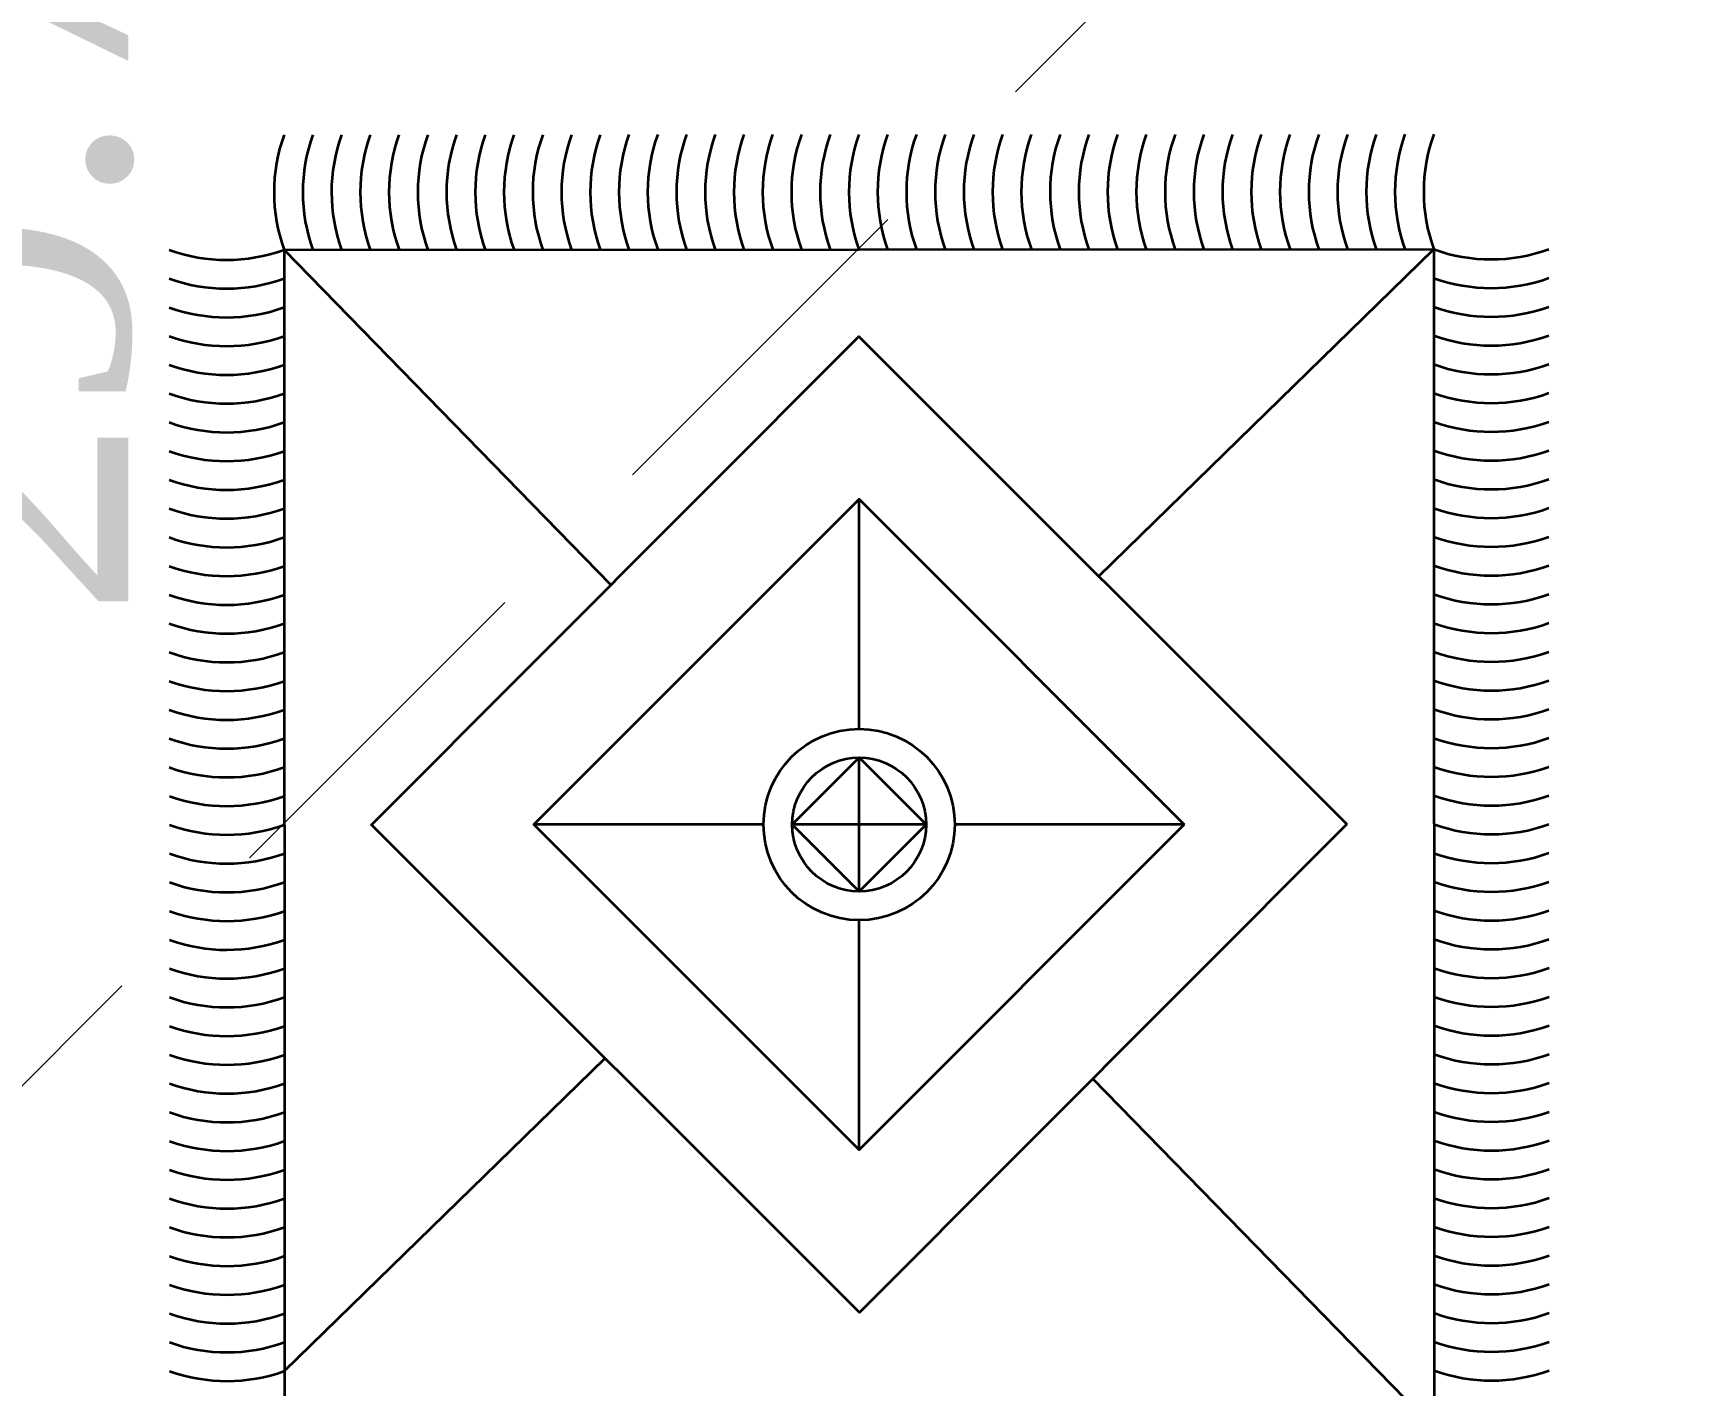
# Model space of a CAD drawing. Header units: millimetres. Extents: x -234375 to -184638, y -91483 to -70216.
# Drawn here: x -191440 to -190477, y -81259 to -80466 of the extents above; entities that cross this region are included whole.
import ezdxf

# ---------------------------------------------------------------- set-up
doc = ezdxf.new("R2010")
doc.units = ezdxf.units.MM
doc.header["$MEASUREMENT"] = 0
doc.linetypes.add('Hidden', pattern=[317.5, 211.666667, -105.833333])
for name, color, linetype, lineweight in [('New_0_Pen_No__15', 214, 'Continuous', 25), ('New_Drawing & Figure_Pen_No__15', 214, 'Continuous', 25), ('New_Drawing & Figure_Pen_No__7', 7, 'Continuous', 35), ('New_Shell - Roof_Pen_No__1', 7, 'Continuous', 13)]:
    doc.layers.add(name, color=color, linetype=linetype, lineweight=lineweight)
doc.layers.add('New_Shell - Roof', color=7, linetype='Continuous')
doc.styles.add('GENERATED_STYLE_2', font='times.ttf')

# ---------------------------------------------------------------- blocks, each defined once
blk = doc.blocks.new('Roof_1', base_point=(-201339.02, -70720.97))
at = {"layer": 'New_Shell - Roof_Pen_No__1', "color": 7, "linetype": 'Hidden', "lineweight": 13, "flags": 128}
blk.add_lwpolyline([(-194231.36, -83868.49), (-188475.28, -78112.02)], dxfattribs=at)

msp = doc.modelspace()

# ---------------------------------------------------------------- linework, layer by layer
at = {"layer": 'New_Drawing & Figure_Pen_No__7', "color": 7, "linetype": 'Continuous', "lineweight": 35}
for p, q in [((-191292.57, -80593.43), (-190618.71, -80593.15)), ((-191100.96, -80789.79), (-191292.57, -80593.43)), ((-191292.57, -80593.43), (-191292.28, -81267.29)), ((-190815.07, -80784.76), (-190618.71, -80593.15)), ((-190618.71, -80593.15), (-190618.43, -81267)), ((-190955.52, -80874.17), (-190955.58, -80739.62)), ((-190955.52, -80891.02), (-190994.7, -80930.23)), ((-190955.48, -80969.42), (-190955.52, -80891.02)), ((-190916.3, -80930.2), (-190955.52, -80891.02)), ((-191011.55, -80930.24), (-191146.1, -80930.3)), ((-190916.3, -80930.2), (-190994.7, -80930.23)), ((-190994.7, -80930.23), (-190955.48, -80969.42)), ((-190955.48, -80969.42), (-190916.3, -80930.2)), ((-190764.9, -80930.14), (-190899.45, -80930.19)), ((-190955.42, -81120.81), (-190955.48, -80986.27)), ((-191292.29, -81250.44), (-191104.46, -81067.15)), ((-190635.27, -81267.01), (-190818.56, -81079.18))]:
    msp.add_line(p, q, dxfattribs=at)
for points in [[(-190669.61, -80930.1), (-190955.38, -81216.11), (-191241.39, -80930.34), (-190955.62, -80644.32)], [(-190764.9, -80930.14), (-190955.42, -81120.81), (-191146.1, -80930.3), (-190955.58, -80739.62)]]:
    msp.add_lwpolyline(points, close=True, dxfattribs=at)
for radius in [56.05, 39.2]:
    msp.add_circle((-190955.5, -80930.22), radius, dxfattribs=at)
for centre, start, end in [((-191198.98, -80559.7), 160.22838, 199.8207), ((-191182.14, -80559.69), 160.22838, 199.8207), ((-191165.29, -80559.69), 160.22838, 199.8207), ((-191148.44, -80559.68), 160.22838, 199.8207), ((-191131.6, -80559.67), 160.22838, 199.8207), ((-191114.75, -80559.66), 160.22838, 199.8207), ((-191097.9, -80559.66), 160.22838, 199.8207), ((-191081.06, -80559.65), 160.22838, 199.8207), ((-191064.21, -80559.64), 160.22838, 199.8207), ((-191047.36, -80559.64), 160.22838, 199.8207), ((-191030.52, -80559.63), 160.22838, 199.8207), ((-191013.67, -80559.62), 160.22838, 199.8207), ((-190996.82, -80559.61), 160.22838, 199.8207), ((-190979.98, -80559.61), 160.22838, 199.8207), ((-190963.13, -80559.6), 160.22838, 199.8207), ((-190946.29, -80559.59), 160.22838, 199.8207), ((-190929.44, -80559.59), 160.22838, 199.8207), ((-190912.59, -80559.58), 160.22838, 199.8207), ((-190895.75, -80559.57), 160.22838, 199.8207), ((-190878.9, -80559.56), 160.22838, 199.8207), ((-190862.05, -80559.56), 160.22838, 199.8207), ((-190845.21, -80559.55), 160.22838, 199.8207), ((-190828.36, -80559.54), 160.22838, 199.8207), ((-190811.51, -80559.53), 160.22838, 199.8207), ((-190794.67, -80559.53), 160.22838, 199.8207), ((-190777.82, -80559.52), 160.22838, 199.8207), ((-190760.97, -80559.51), 160.22838, 199.8207), ((-190744.13, -80559.51), 160.22838, 199.8207), ((-190727.28, -80559.5), 160.22838, 199.8207), ((-190710.43, -80559.49), 160.22838, 199.8207), ((-190693.59, -80559.48), 160.22838, 199.8207), ((-190676.74, -80559.48), 160.22838, 199.8207), ((-190659.9, -80559.47), 160.22838, 199.8207), ((-190643.05, -80559.46), 160.22838, 199.8207), ((-190626.2, -80559.46), 160.22838, 199.8207), ((-190609.36, -80559.45), 160.22838, 199.8207), ((-190592.51, -80559.44), 160.22838, 199.8207), ((-190575.66, -80559.43), 160.22838, 199.8207), ((-190558.82, -80559.43), 160.22838, 199.8207), ((-190541.97, -80559.42), 160.22838, 199.8207), ((-190525.12, -80559.41), 160.22838, 199.8207), ((-191326.31, -80499.84), 250.22838, 289.8207), ((-190585.06, -80499.53), 250.22838, 289.8207), ((-191326.3, -80516.69), 250.22838, 289.8207), ((-190585.05, -80516.37), 250.22838, 289.8207), ((-191326.29, -80533.54), 250.22838, 289.8207), ((-190585.05, -80533.22), 250.22838, 289.8207), ((-191326.28, -80550.38), 250.22838, 289.8207), ((-190585.04, -80550.06), 250.22838, 289.8207), ((-191326.28, -80567.23), 250.22838, 289.8207), ((-190585.03, -80566.91), 250.22838, 289.8207), ((-191326.27, -80584.08), 250.22838, 289.8207), ((-190585.03, -80583.76), 250.22838, 289.8207), ((-191326.26, -80600.92), 250.22838, 289.8207), ((-190585.02, -80600.6), 250.22838, 289.8207), ((-191326.26, -80617.77), 250.22838, 289.8207), ((-190585.01, -80617.45), 250.22838, 289.8207), ((-191326.25, -80634.61), 250.22838, 289.8207), ((-190585, -80634.3), 250.22838, 289.8207), ((-191326.24, -80651.46), 250.22838, 289.8207), ((-190585, -80651.14), 250.22838, 289.8207), ((-191326.23, -80668.31), 250.22838, 289.8207), ((-190584.99, -80667.99), 250.22838, 289.8207), ((-191326.23, -80685.15), 250.22838, 289.8207), ((-190584.98, -80684.84), 250.22838, 289.8207), ((-191326.22, -80702), 250.22838, 289.8207), ((-190584.98, -80701.68), 250.22838, 289.8207), ((-191326.21, -80718.85), 250.22838, 289.8207), ((-190584.97, -80718.53), 250.22838, 289.8207), ((-191326.2, -80735.69), 250.22838, 289.8207), ((-190584.96, -80735.38), 250.22838, 289.8207), ((-191326.2, -80752.54), 250.22838, 289.8207), ((-190584.95, -80752.22), 250.22838, 289.8207), ((-191326.19, -80769.39), 250.22838, 289.8207), ((-190584.95, -80769.07), 250.22838, 289.8207), ((-191326.18, -80786.23), 250.22838, 289.8207), ((-190584.94, -80785.91), 250.22838, 289.8207), ((-191326.18, -80803.08), 250.22838, 289.8207), ((-190584.93, -80802.76), 250.22838, 289.8207), ((-191326.17, -80819.93), 250.22838, 289.8207), ((-190584.93, -80819.61), 250.22838, 289.8207), ((-191326.16, -80836.77), 250.22838, 289.8207), ((-190584.92, -80836.45), 250.22838, 289.8207), ((-191326.15, -80853.62), 250.22838, 289.8207), ((-190584.91, -80853.3), 250.22838, 289.8207), ((-191326.15, -80870.46), 250.22838, 289.8207), ((-190584.9, -80870.15), 250.22838, 289.8207), ((-191326.14, -80887.31), 250.22838, 289.8207), ((-190584.9, -80886.99), 250.22838, 289.8207), ((-191326.13, -80904.16), 250.22838, 289.8207), ((-190584.89, -80903.84), 250.22838, 289.8207), ((-191326.13, -80921), 250.22838, 289.8207), ((-190584.88, -80920.69), 250.22838, 289.8207), ((-191326.12, -80937.85), 250.22838, 289.8207), ((-190584.87, -80937.53), 250.22838, 289.8207), ((-191326.11, -80954.7), 250.22838, 289.8207), ((-190584.87, -80954.38), 250.22838, 289.8207), ((-191326.1, -80971.54), 250.22838, 289.8207), ((-190584.86, -80971.23), 250.22838, 289.8207), ((-191326.1, -80988.39), 250.22838, 289.8207), ((-190584.85, -80988.07), 250.22838, 289.8207), ((-191326.09, -81005.24), 250.22838, 289.8207), ((-190584.85, -81004.92), 250.22838, 289.8207), ((-191326.08, -81022.08), 250.22838, 289.8207), ((-190584.84, -81021.76), 250.22838, 289.8207), ((-191326.07, -81038.93), 250.22838, 289.8207), ((-190584.83, -81038.61), 250.22838, 289.8207), ((-191326.07, -81055.78), 250.22838, 289.8207), ((-190584.82, -81055.46), 250.22838, 289.8207), ((-191326.06, -81072.62), 250.22838, 289.8207), ((-190584.82, -81072.3), 250.22838, 289.8207), ((-191326.05, -81089.47), 250.22838, 289.8207), ((-190584.81, -81089.15), 250.22838, 289.8207), ((-191326.05, -81106.31), 250.22838, 289.8207), ((-190584.8, -81106), 250.22838, 289.8207), ((-191326.04, -81123.16), 250.22838, 289.8207), ((-190584.8, -81122.84), 250.22838, 289.8207), ((-191326.03, -81140.01), 250.22838, 289.8207), ((-190584.79, -81139.69), 250.22838, 289.8207), ((-191326.02, -81156.85), 250.22838, 289.8207), ((-190584.78, -81156.54), 250.22838, 289.8207)]:
    msp.add_arc(centre, 99.48, start, end, dxfattribs=at)

# ---------------------------------------------------------------- block references
at = {"layer": 'New_Shell - Roof', "color": 7, "linetype": 'Continuous', "lineweight": 13}
msp.add_blockref('Roof_1', (-201339.02, -70720.97), dxfattribs=at)

# ---------------------------------------------------------------- texts
at = {"layer": 'New_0_Pen_No__15', "color": 214, "linetype": 'Continuous', "lineweight": 25, "insert": (-191380.42, -80810.03), "char_height": 158.578, "attachment_point": 7, "rotation": 90, "style": 'GENERATED_STYLE_2'}
msp.add_mtext('\\A1;{\\pql;\\fTimes New Roman|b0|i0|c0|p0;\\W1.000000;29.72 m}', dxfattribs=at)
at = {"layer": 'New_Drawing & Figure_Pen_No__15', "color": 214, "linetype": 'Continuous', "lineweight": 25, "insert": (-191380.42, -80810.03), "char_height": 158.578, "attachment_point": 7, "rotation": 90, "style": 'GENERATED_STYLE_2'}
msp.add_mtext('\\A1;{\\pql;\\fTimes New Roman|b0|i0|c0|p0;\\W1.000000;29.72 m}', dxfattribs=at)

doc.saveas('drawing.dxf')
